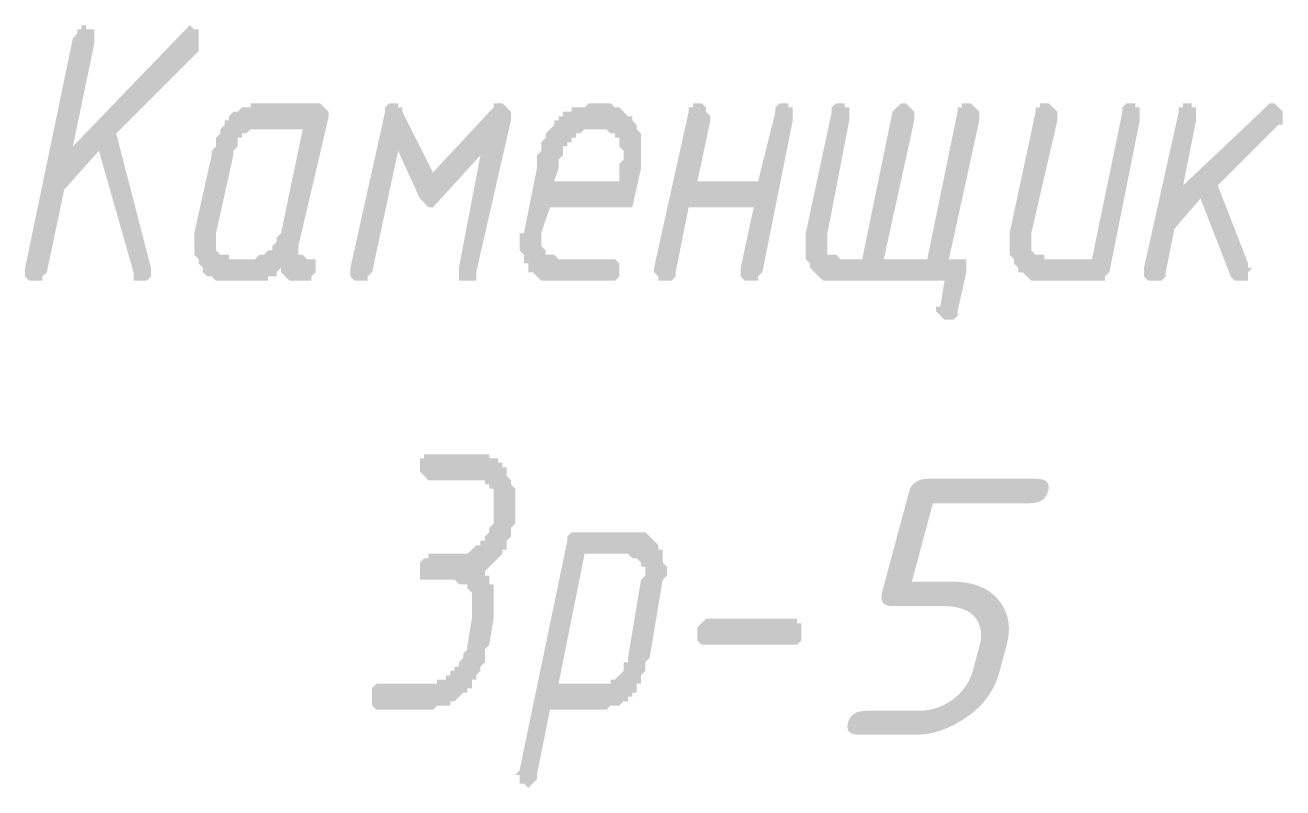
# Model space of a CAD drawing. Header units: millimetres. Extents: x 2279 to 5236, y 896 to 2828.
# Drawn here: x 3836.6 to 3848.88, y 1173.31 to 1180.76 of the extents above; entities that cross this region are included whole.
import ezdxf

# ---------------------------------------------------------------- set-up
doc = ezdxf.new("R2010")
doc.units = ezdxf.units.MM
doc.layers.add('PDF _!!ТОНКАЯ', color=7, linetype='Continuous')
doc.layers.add('PDF _Текст', color=7, linetype='Continuous')
doc.styles.add('PDF ISOCPEUR Italic', font='isocpeui.ttf')

msp = doc.modelspace()

# ---------------------------------------------------------------- hatches: boundary and pattern name
at = {"layer": 'PDF _!!ТОНКАЯ', "transparency": 33554559}
for points in [[(3837.319, 1179.537), (3836.98, 1179.156), (3836.811, 1178.351), (3836.768, 1178.309), (3836.768, 1178.267), (3836.726, 1178.267), (3836.726, 1178.267), (3836.684, 1178.267), (3836.684, 1178.267), (3836.641, 1178.267), (3836.641, 1178.267), (3836.599, 1178.309), (3836.599, 1178.351), (3836.599, 1178.351), (3836.599, 1178.394), (3836.599, 1178.394), (3837.065, 1180.637), (3837.107, 1180.68), (3837.107, 1180.722), (3837.149, 1180.722), (3837.149, 1180.764), (3837.192, 1180.764), (3837.192, 1180.722), (3837.234, 1180.722), (3837.276, 1180.722), (3837.276, 1180.68), (3837.276, 1180.637), (3837.276, 1180.637), (3837.276, 1180.595), (3837.276, 1180.595), (3837.065, 1179.579), (3838.165, 1180.722), (3838.165, 1180.722), (3838.208, 1180.764), (3838.208, 1180.764), (3838.25, 1180.722), (3838.25, 1180.722), (3838.292, 1180.722), (3838.292, 1180.68), (3838.292, 1180.637), (3838.292, 1180.637), (3838.292, 1180.595), (3838.292, 1180.553), (3838.292, 1180.51), (3837.488, 1179.706), (3837.827, 1178.394), (3837.827, 1178.351), (3837.827, 1178.351), (3837.827, 1178.309), (3837.827, 1178.309), (3837.784, 1178.267), (3837.784, 1178.267), (3837.742, 1178.267), (3837.742, 1178.267), (3837.7, 1178.267), (3837.657, 1178.267), (3837.657, 1178.267), (3837.657, 1178.309), (3837.657, 1178.351)], [(3841.044, 1179.494), (3840.621, 1179.029), (3840.621, 1179.029), (3840.579, 1178.986), (3840.536, 1178.986), (3840.536, 1178.986), (3840.494, 1179.029), (3840.494, 1179.029), (3840.452, 1179.071), (3840.24, 1179.537), (3839.986, 1178.351), (3839.944, 1178.309), (3839.944, 1178.267), (3839.944, 1178.267), (3839.901, 1178.267), (3839.859, 1178.267), (3839.859, 1178.267), (3839.817, 1178.267), (3839.817, 1178.267), (3839.774, 1178.309), (3839.774, 1178.351), (3839.774, 1178.351), (3839.774, 1178.394), (3839.774, 1178.394), (3840.113, 1179.918), (3840.113, 1179.96), (3840.113, 1179.96), (3840.155, 1180.002), (3840.198, 1180.002), (3840.198, 1180.002), (3840.24, 1180.002), (3840.24, 1179.96), (3840.282, 1179.96), (3840.282, 1179.918), (3840.579, 1179.325), (3841.171, 1179.96), (3841.171, 1180.002), (3841.214, 1180.002), (3841.214, 1180.002), (3841.256, 1180.002), (3841.298, 1179.96), (3841.298, 1179.96), (3841.341, 1179.918), (3841.341, 1179.918), (3841.341, 1179.875), (3841.341, 1179.833), (3841.341, 1179.833), (3841.002, 1178.351), (3841.002, 1178.309), (3841.002, 1178.267), (3840.96, 1178.267), (3840.917, 1178.267), (3840.917, 1178.267), (3840.875, 1178.267), (3840.875, 1178.267), (3840.833, 1178.267), (3840.833, 1178.309), (3840.833, 1178.351), (3840.833, 1178.351), (3840.833, 1178.394), (3840.833, 1178.394)], [(3843.711, 1178.986), (3843.076, 1178.986), (3842.949, 1178.351), (3842.949, 1178.309), (3842.907, 1178.267), (3842.907, 1178.267), (3842.865, 1178.267), (3842.865, 1178.267), (3842.822, 1178.267), (3842.78, 1178.267), (3842.78, 1178.267), (3842.78, 1178.309), (3842.738, 1178.351), (3842.738, 1178.351), (3842.738, 1178.394), (3842.738, 1178.394), (3843.076, 1179.918), (3843.076, 1179.96), (3843.119, 1179.96), (3843.119, 1180.002), (3843.161, 1180.002), (3843.161, 1180.002), (3843.203, 1180.002), (3843.246, 1179.96), (3843.246, 1179.96), (3843.246, 1179.918), (3843.288, 1179.875), (3843.288, 1179.875), (3843.288, 1179.833), (3843.288, 1179.833), (3843.161, 1179.24), (3843.754, 1179.24), (3843.923, 1179.918), (3843.923, 1179.96), (3843.923, 1179.96), (3843.965, 1180.002), (3843.965, 1180.002), (3844.008, 1180.002), (3844.05, 1180.002), (3844.05, 1179.96), (3844.092, 1179.96), (3844.092, 1179.918), (3844.092, 1179.918), (3844.092, 1179.875), (3844.092, 1179.833), (3844.092, 1179.833), (3843.796, 1178.351), (3843.754, 1178.309), (3843.754, 1178.267), (3843.711, 1178.267), (3843.711, 1178.267), (3843.669, 1178.267), (3843.669, 1178.267), (3843.627, 1178.267), (3843.627, 1178.267), (3843.584, 1178.309), (3843.584, 1178.351), (3843.584, 1178.351), (3843.584, 1178.394), (3843.584, 1178.394)], [(3845.574, 1178.267), (3844.516, 1178.267), (3844.473, 1178.267), (3844.473, 1178.267), (3844.431, 1178.267), (3844.389, 1178.267), (3844.389, 1178.267), (3844.346, 1178.309), (3844.346, 1178.309), (3844.304, 1178.351), (3844.304, 1178.351), (3844.262, 1178.394), (3844.262, 1178.436), (3844.262, 1178.436), (3844.219, 1178.478), (3844.219, 1178.521), (3844.219, 1178.563), (3844.219, 1178.605), (3844.219, 1178.648), (3844.219, 1178.648), (3844.219, 1178.69), (3844.219, 1178.732), (3844.219, 1178.732), (3844.473, 1179.918), (3844.473, 1179.96), (3844.473, 1179.96), (3844.516, 1180.002), (3844.558, 1180.002), (3844.558, 1180.002), (3844.6, 1180.002), (3844.6, 1179.96), (3844.643, 1179.96), (3844.643, 1179.918), (3844.643, 1179.875), (3844.643, 1179.875), (3844.643, 1179.833), (3844.643, 1179.833), (3844.431, 1178.732), (3844.431, 1178.69), (3844.431, 1178.69), (3844.431, 1178.648), (3844.431, 1178.605), (3844.431, 1178.605), (3844.431, 1178.563), (3844.431, 1178.521), (3844.473, 1178.521), (3844.516, 1178.521), (3844.516, 1178.521), (3844.558, 1178.478), (3844.558, 1178.478), (3844.77, 1178.478), (3845.066, 1179.918), (3845.108, 1179.96), (3845.108, 1179.96), (3845.151, 1180.002), (3845.151, 1180.002), (3845.193, 1180.002), (3845.193, 1180.002), (3845.235, 1179.96), (3845.235, 1179.96), (3845.278, 1179.918), (3845.278, 1179.875), (3845.278, 1179.875), (3845.278, 1179.833), (3845.278, 1179.833), (3844.981, 1178.478), (3845.405, 1178.478), (3845.701, 1179.918), (3845.701, 1179.96), (3845.743, 1179.96), (3845.743, 1180.002), (3845.786, 1180.002), (3845.786, 1180.002), (3845.828, 1180.002), (3845.87, 1179.96), (3845.87, 1179.96), (3845.913, 1179.918), (3845.913, 1179.875), (3845.913, 1179.875), (3845.913, 1179.833), (3845.913, 1179.833), (3845.616, 1178.478), (3845.701, 1178.478), (3845.743, 1178.478), (3845.786, 1178.478), (3845.786, 1178.478), (3845.786, 1178.436), (3845.786, 1178.394), (3845.786, 1178.351), (3845.701, 1177.97), (3845.701, 1177.928), (3845.659, 1177.886), (3845.659, 1177.886), (3845.616, 1177.886), (3845.616, 1177.886), (3845.574, 1177.886), (3845.574, 1177.886), (3845.532, 1177.928), (3845.532, 1177.928), (3845.489, 1177.97), (3845.489, 1178.013), (3845.532, 1178.013), (3845.532, 1178.013)], [(3847.31, 1179.918), (3847.31, 1179.96), (3847.31, 1179.96), (3847.352, 1180.002), (3847.394, 1180.002), (3847.394, 1180.002), (3847.437, 1180.002), (3847.437, 1179.96), (3847.479, 1179.96), (3847.479, 1179.918), (3847.479, 1179.918), (3847.479, 1179.875), (3847.479, 1179.833), (3847.479, 1179.833), (3847.183, 1178.351), (3847.183, 1178.351), (3847.14, 1178.309), (3847.14, 1178.267), (3847.098, 1178.267), (3847.098, 1178.267), (3847.056, 1178.267), (3847.056, 1178.267), (3846.548, 1178.267), (3846.505, 1178.267), (3846.463, 1178.267), (3846.421, 1178.267), (3846.421, 1178.267), (3846.378, 1178.309), (3846.378, 1178.309), (3846.336, 1178.351), (3846.294, 1178.351), (3846.294, 1178.351), (3846.294, 1178.394), (3846.251, 1178.436), (3846.251, 1178.436), (3846.251, 1178.478), (3846.209, 1178.521), (3846.209, 1178.563), (3846.209, 1178.605), (3846.209, 1178.648), (3846.209, 1178.648), (3846.209, 1178.69), (3846.209, 1178.732), (3846.209, 1178.732), (3846.463, 1179.918), (3846.463, 1179.96), (3846.505, 1179.96), (3846.505, 1180.002), (3846.548, 1180.002), (3846.548, 1180.002), (3846.59, 1180.002), (3846.632, 1179.96), (3846.632, 1179.96), (3846.675, 1179.918), (3846.675, 1179.918), (3846.675, 1179.875), (3846.675, 1179.833), (3846.675, 1179.833), (3846.421, 1178.732), (3846.421, 1178.69), (3846.421, 1178.648), (3846.421, 1178.648), (3846.421, 1178.605), (3846.421, 1178.605), (3846.421, 1178.563), (3846.463, 1178.521), (3846.463, 1178.521), (3846.505, 1178.521), (3846.548, 1178.521), (3846.548, 1178.478), (3846.59, 1178.478), (3847.013, 1178.478)], [(3848.072, 1179.071), (3847.818, 1178.775), (3847.733, 1178.351), (3847.733, 1178.309), (3847.691, 1178.267), (3847.691, 1178.267), (3847.648, 1178.267), (3847.648, 1178.267), (3847.606, 1178.267), (3847.564, 1178.267), (3847.564, 1178.267), (3847.521, 1178.309), (3847.521, 1178.351), (3847.521, 1178.351), (3847.521, 1178.394), (3847.521, 1178.394), (3847.86, 1179.918), (3847.86, 1179.96), (3847.902, 1179.96), (3847.902, 1180.002), (3847.945, 1180.002), (3847.945, 1180.002), (3847.987, 1180.002), (3847.987, 1179.96), (3848.029, 1179.96), (3848.029, 1179.918), (3848.029, 1179.918), (3848.029, 1179.875), (3848.029, 1179.833), (3848.029, 1179.833), (3847.902, 1179.198), (3848.707, 1179.96), (3848.749, 1180.002), (3848.792, 1180.002), (3848.792, 1180.002), (3848.792, 1180.002), (3848.834, 1179.96), (3848.834, 1179.96), (3848.876, 1179.918), (3848.876, 1179.875), (3848.876, 1179.875), (3848.876, 1179.833), (3848.876, 1179.791), (3848.834, 1179.791), (3848.834, 1179.791), (3848.241, 1179.198), (3848.537, 1178.436), (3848.537, 1178.394), (3848.58, 1178.394), (3848.537, 1178.351), (3848.537, 1178.309), (3848.537, 1178.267), (3848.495, 1178.267), (3848.495, 1178.267), (3848.453, 1178.267), (3848.41, 1178.267), (3848.41, 1178.267), (3848.368, 1178.309), (3848.368, 1178.309)], [(3841.044, 1175.43), (3841.087, 1175.43), (3841.087, 1175.388), (3841.129, 1175.388), (3841.129, 1175.346), (3841.129, 1175.303), (3841.171, 1175.303), (3841.171, 1175.261), (3841.171, 1175.219), (3841.171, 1175.176), (3841.171, 1175.134), (3841.171, 1175.092), (3841.171, 1175.049), (3841.171, 1175.007), (3841.171, 1174.965), (3841.171, 1174.965), (3841.129, 1174.711), (3841.087, 1174.668), (3841.087, 1174.626), (3841.087, 1174.584), (3841.087, 1174.541), (3841.044, 1174.499), (3841.044, 1174.457), (3841.044, 1174.457), (3841.002, 1174.414), (3841.002, 1174.372), (3840.96, 1174.372), (3840.96, 1174.33), (3840.96, 1174.287), (3840.917, 1174.287), (3840.917, 1174.245), (3840.875, 1174.245), (3840.833, 1174.203), (3840.833, 1174.203), (3840.79, 1174.16), (3840.79, 1174.16), (3840.748, 1174.16), (3840.748, 1174.118), (3840.706, 1174.118), (3840.663, 1174.118), (3840.663, 1174.118), (3840.621, 1174.118), (3840.579, 1174.076), (3840.579, 1174.076), (3840.536, 1174.076), (3840.494, 1174.076), (3840.452, 1174.076), (3840.452, 1174.076), (3840.071, 1174.076), (3840.028, 1174.076), (3840.028, 1174.076), (3839.986, 1174.118), (3839.986, 1174.118), (3839.986, 1174.16), (3839.986, 1174.203), (3839.986, 1174.245), (3839.986, 1174.287), (3839.986, 1174.287), (3840.028, 1174.33), (3840.028, 1174.33), (3840.071, 1174.33), (3840.494, 1174.33), (3840.536, 1174.33), (3840.579, 1174.33), (3840.621, 1174.33), (3840.621, 1174.372), (3840.663, 1174.372), (3840.706, 1174.372), (3840.706, 1174.414), (3840.748, 1174.414), (3840.748, 1174.457), (3840.79, 1174.457), (3840.79, 1174.499), (3840.833, 1174.499), (3840.833, 1174.541), (3840.875, 1174.584), (3840.875, 1174.626), (3840.875, 1174.626), (3840.917, 1174.668), (3840.917, 1174.711), (3840.96, 1174.965), (3840.96, 1175.007), (3840.96, 1175.049), (3840.96, 1175.092), (3840.96, 1175.092), (3840.96, 1175.134), (3840.96, 1175.176), (3840.96, 1175.176), (3840.96, 1175.219), (3840.917, 1175.261), (3840.917, 1175.261), (3840.917, 1175.303), (3840.875, 1175.303), (3840.833, 1175.303), (3840.833, 1175.303), (3840.79, 1175.346), (3840.748, 1175.346), (3840.748, 1175.346), (3840.536, 1175.346), (3840.536, 1175.346), (3840.494, 1175.346), (3840.452, 1175.346), (3840.452, 1175.388), (3840.452, 1175.43), (3840.452, 1175.473), (3840.452, 1175.473), (3840.452, 1175.515), (3840.494, 1175.557), (3840.494, 1175.557), (3840.536, 1175.557), (3840.536, 1175.6), (3840.79, 1175.6), (3840.833, 1175.6), (3840.833, 1175.6), (3840.875, 1175.6), (3840.917, 1175.6), (3840.917, 1175.6), (3840.96, 1175.642), (3840.96, 1175.642), (3841.002, 1175.684), (3841.044, 1175.684), (3841.044, 1175.727), (3841.087, 1175.727), (3841.087, 1175.769), (3841.129, 1175.811), (3841.129, 1175.811), (3841.129, 1175.854), (3841.171, 1175.896), (3841.171, 1175.938), (3841.171, 1175.938), (3841.171, 1175.981), (3841.171, 1176.023), (3841.171, 1176.065), (3841.171, 1176.108), (3841.171, 1176.15), (3841.171, 1176.192), (3841.171, 1176.192), (3841.171, 1176.235), (3841.129, 1176.235), (3841.129, 1176.277), (3841.087, 1176.277), (3841.087, 1176.319), (3841.044, 1176.319), (3841.002, 1176.319), (3841.002, 1176.319), (3840.96, 1176.319), (3840.96, 1176.319), (3840.536, 1176.319), (3840.536, 1176.319), (3840.494, 1176.362), (3840.494, 1176.362), (3840.452, 1176.404), (3840.452, 1176.404), (3840.452, 1176.446), (3840.452, 1176.489), (3840.452, 1176.531), (3840.494, 1176.531), (3840.494, 1176.573), (3840.536, 1176.573), (3840.536, 1176.573), (3841.002, 1176.573), (3841.044, 1176.573), (3841.044, 1176.573), (3841.087, 1176.573), (3841.129, 1176.573), (3841.129, 1176.531), (3841.171, 1176.531), (3841.214, 1176.531), (3841.214, 1176.489), (3841.256, 1176.489), (3841.256, 1176.446), (3841.298, 1176.446), (3841.298, 1176.404), (3841.298, 1176.362), (3841.341, 1176.319), (3841.341, 1176.319), (3841.341, 1176.277), (3841.383, 1176.235), (3841.383, 1176.192), (3841.383, 1176.192), (3841.383, 1176.15), (3841.383, 1176.108), (3841.383, 1176.065), (3841.383, 1176.023), (3841.383, 1175.981), (3841.383, 1175.938), (3841.383, 1175.938), (3841.383, 1175.896), (3841.341, 1175.854), (3841.341, 1175.811), (3841.341, 1175.811), (3841.341, 1175.769), (3841.298, 1175.727), (3841.298, 1175.684), (3841.298, 1175.642), (3841.256, 1175.642), (3841.256, 1175.6), (3841.214, 1175.557), (3841.214, 1175.557), (3841.171, 1175.515), (3841.171, 1175.515), (3841.129, 1175.473), (3841.129, 1175.473), (3841.087, 1175.43), (3841.087, 1175.43), (3841.044, 1175.43)], [(3844.092, 1174.711), (3843.246, 1174.711), (3843.246, 1174.711), (3843.203, 1174.711), (3843.161, 1174.753), (3843.161, 1174.753), (3843.161, 1174.795), (3843.161, 1174.838), (3843.161, 1174.88), (3843.161, 1174.88), (3843.203, 1174.922), (3843.203, 1174.922), (3843.246, 1174.965), (3843.246, 1174.965), (3844.092, 1174.965), (3844.135, 1174.965), (3844.135, 1174.922), (3844.177, 1174.922), (3844.177, 1174.88), (3844.177, 1174.88), (3844.177, 1174.838), (3844.177, 1174.795), (3844.177, 1174.753), (3844.177, 1174.753), (3844.135, 1174.711), (3844.092, 1174.711), (3844.092, 1174.711)]]:
    msp.add_hatch(color=256, dxfattribs=at).paths.add_polyline_path(points)
h = msp.add_hatch(color=256, dxfattribs=at)
h.paths.add_polyline_path([(3838.631, 1178.478), (3838.843, 1178.478), (3838.843, 1178.478), (3838.885, 1178.521), (3838.928, 1178.521), (3838.928, 1178.521), (3838.97, 1178.563), (3839.012, 1178.563), (3839.012, 1178.605), (3839.055, 1178.648), (3839.055, 1178.648), (3839.055, 1178.69), (3839.097, 1178.732), (3839.097, 1178.732), (3839.309, 1179.748), (3838.885, 1179.748), (3838.843, 1179.748), (3838.843, 1179.748), (3838.801, 1179.748), (3838.758, 1179.706), (3838.758, 1179.706), (3838.716, 1179.706), (3838.716, 1179.664), (3838.674, 1179.664), (3838.674, 1179.621), (3838.674, 1179.579), (3838.631, 1179.537), (3838.631, 1179.494), (3838.631, 1179.494), (3838.462, 1178.732), (3838.462, 1178.69), (3838.462, 1178.648), (3838.462, 1178.648), (3838.462, 1178.605), (3838.462, 1178.605), (3838.462, 1178.563), (3838.504, 1178.521), (3838.504, 1178.521), (3838.547, 1178.521), (3838.589, 1178.521), (3838.589, 1178.478), (3838.631, 1178.478)], flags=0)
h.paths.add_polyline_path([(3838.589, 1178.267), (3838.547, 1178.267), (3838.504, 1178.267), (3838.462, 1178.267), (3838.462, 1178.267), (3838.42, 1178.309), (3838.42, 1178.309), (3838.377, 1178.309), (3838.335, 1178.351), (3838.335, 1178.351), (3838.335, 1178.394), (3838.292, 1178.436), (3838.292, 1178.436), (3838.292, 1178.478), (3838.25, 1178.521), (3838.25, 1178.563), (3838.25, 1178.605), (3838.25, 1178.648), (3838.25, 1178.648), (3838.25, 1178.69), (3838.25, 1178.732), (3838.25, 1178.732), (3838.42, 1179.494), (3838.42, 1179.537), (3838.462, 1179.579), (3838.462, 1179.621), (3838.462, 1179.664), (3838.504, 1179.706), (3838.504, 1179.748), (3838.504, 1179.748), (3838.547, 1179.791), (3838.547, 1179.833), (3838.589, 1179.833), (3838.589, 1179.875), (3838.589, 1179.875), (3838.589, 1179.875), (3838.631, 1179.918), (3838.631, 1179.918), (3838.674, 1179.918), (3838.716, 1179.96), (3838.716, 1179.96), (3838.758, 1179.96), (3838.801, 1179.96), (3838.801, 1180.002), (3838.843, 1180.002), (3838.885, 1180.002), (3838.928, 1180.002), (3838.928, 1180.002), (3839.478, 1180.002), (3839.478, 1180.002), (3839.52, 1179.96), (3839.52, 1179.96), (3839.563, 1179.918), (3839.563, 1179.875), (3839.563, 1179.875), (3839.266, 1178.605), (3839.266, 1178.605), (3839.266, 1178.605), (3839.266, 1178.563), (3839.266, 1178.521), (3839.309, 1178.521), (3839.351, 1178.478), (3839.351, 1178.478), (3839.393, 1178.478), (3839.393, 1178.478), (3839.436, 1178.478), (3839.436, 1178.436), (3839.436, 1178.394), (3839.436, 1178.351), (3839.436, 1178.351), (3839.393, 1178.309), (3839.393, 1178.267), (3839.351, 1178.267), (3839.351, 1178.267), (3839.309, 1178.267), (3839.309, 1178.267), (3839.266, 1178.267), (3839.224, 1178.267), (3839.182, 1178.267), (3839.182, 1178.267), (3839.139, 1178.309), (3839.139, 1178.309), (3839.097, 1178.351), (3839.097, 1178.351), (3839.097, 1178.394), (3839.055, 1178.351), (3839.055, 1178.351), (3839.055, 1178.309), (3839.012, 1178.309), (3838.97, 1178.309), (3838.97, 1178.267), (3838.928, 1178.267), (3838.885, 1178.267), (3838.885, 1178.267), (3838.843, 1178.267), (3838.801, 1178.267), (3838.758, 1178.267)], flags=0)
h = msp.add_hatch(color=256, dxfattribs=at)
h.paths.add_polyline_path([(3842.399, 1179.367), (3842.399, 1179.41), (3842.441, 1179.452), (3842.441, 1179.494), (3842.441, 1179.494), (3842.441, 1179.537), (3842.399, 1179.579), (3842.399, 1179.621), (3842.399, 1179.621), (3842.399, 1179.664), (3842.357, 1179.664), (3842.357, 1179.706), (3842.314, 1179.706), (3842.314, 1179.706), (3842.272, 1179.748), (3842.23, 1179.748), (3842.187, 1179.748), (3842.187, 1179.748), (3842.145, 1179.748), (3842.103, 1179.748), (3842.103, 1179.748), (3842.06, 1179.748), (3842.018, 1179.706), (3842.018, 1179.706), (3841.976, 1179.706), (3841.976, 1179.664), (3841.933, 1179.664), (3841.933, 1179.621), (3841.891, 1179.621), (3841.891, 1179.579), (3841.849, 1179.579), (3841.849, 1179.537), (3841.849, 1179.494), (3841.806, 1179.452), (3841.806, 1179.452), (3841.806, 1179.41), (3841.806, 1179.367), (3841.764, 1179.24), (3842.399, 1179.24)], flags=0)
h.paths.add_polyline_path([(3842.611, 1179.367), (3842.526, 1178.986), (3841.722, 1178.986), (3841.637, 1178.732), (3841.637, 1178.69), (3841.637, 1178.648), (3841.637, 1178.648), (3841.637, 1178.605), (3841.637, 1178.605), (3841.679, 1178.563), (3841.679, 1178.521), (3841.722, 1178.521), (3841.722, 1178.521), (3841.764, 1178.521), (3841.806, 1178.478), (3841.806, 1178.478), (3842.314, 1178.478), (3842.314, 1178.478), (3842.357, 1178.478), (3842.357, 1178.478), (3842.399, 1178.436), (3842.399, 1178.394), (3842.399, 1178.351), (3842.399, 1178.351), (3842.399, 1178.309), (3842.357, 1178.267), (3842.357, 1178.267), (3842.314, 1178.267), (3842.314, 1178.267), (3841.764, 1178.267), (3841.722, 1178.267), (3841.679, 1178.267), (3841.679, 1178.267), (3841.637, 1178.267), (3841.595, 1178.309), (3841.595, 1178.309), (3841.552, 1178.351), (3841.552, 1178.351), (3841.51, 1178.351), (3841.51, 1178.394), (3841.51, 1178.436), (3841.468, 1178.436), (3841.468, 1178.478), (3841.468, 1178.521), (3841.425, 1178.563), (3841.425, 1178.605), (3841.425, 1178.648), (3841.425, 1178.648), (3841.425, 1178.69), (3841.425, 1178.732), (3841.468, 1178.732), (3841.595, 1179.367), (3841.595, 1179.41), (3841.595, 1179.452), (3841.595, 1179.494), (3841.637, 1179.537), (3841.637, 1179.579), (3841.637, 1179.621), (3841.679, 1179.664), (3841.679, 1179.664), (3841.679, 1179.706), (3841.722, 1179.748), (3841.722, 1179.748), (3841.764, 1179.791), (3841.764, 1179.833), (3841.806, 1179.833), (3841.806, 1179.833), (3841.806, 1179.875), (3841.849, 1179.875), (3841.849, 1179.918), (3841.891, 1179.918), (3841.933, 1179.918), (3841.933, 1179.96), (3841.976, 1179.96), (3842.018, 1179.96), (3842.018, 1179.96), (3842.06, 1179.96), (3842.103, 1180.002), (3842.145, 1180.002), (3842.145, 1180.002), (3842.187, 1180.002), (3842.23, 1180.002), (3842.272, 1180.002), (3842.314, 1180.002), (3842.314, 1180.002), (3842.357, 1179.96), (3842.399, 1179.96), (3842.399, 1179.96), (3842.441, 1179.918), (3842.441, 1179.918), (3842.484, 1179.875), (3842.526, 1179.875), (3842.526, 1179.875), (3842.526, 1179.833), (3842.568, 1179.791), (3842.568, 1179.748), (3842.568, 1179.748), (3842.611, 1179.706), (3842.611, 1179.664), (3842.611, 1179.621), (3842.611, 1179.579), (3842.611, 1179.537), (3842.611, 1179.537), (3842.611, 1179.494), (3842.611, 1179.452), (3842.611, 1179.41), (3842.611, 1179.41), (3842.611, 1179.367)], flags=0)
h = msp.add_hatch(color=256, dxfattribs=at)
h.paths.add_polyline_path([(3841.891, 1175.727), (3841.891, 1175.769), (3841.933, 1175.811), (3841.933, 1175.811), (3841.976, 1175.811), (3841.976, 1175.811), (3842.526, 1175.811), (3842.568, 1175.811), (3842.611, 1175.811), (3842.611, 1175.811), (3842.653, 1175.811), (3842.695, 1175.769), (3842.695, 1175.769), (3842.738, 1175.727), (3842.738, 1175.727), (3842.738, 1175.727), (3842.78, 1175.684), (3842.78, 1175.642), (3842.822, 1175.642), (3842.822, 1175.6), (3842.822, 1175.557), (3842.822, 1175.515), (3842.865, 1175.473), (3842.865, 1175.43), (3842.865, 1175.43), (3842.865, 1175.388), (3842.822, 1175.346), (3842.822, 1175.346), (3842.695, 1174.584), (3842.653, 1174.541), (3842.653, 1174.499), (3842.653, 1174.457), (3842.611, 1174.414), (3842.611, 1174.372), (3842.611, 1174.33), (3842.568, 1174.33), (3842.568, 1174.287), (3842.568, 1174.245), (3842.526, 1174.245), (3842.526, 1174.203), (3842.484, 1174.203), (3842.484, 1174.16), (3842.441, 1174.16), (3842.441, 1174.16), (3842.399, 1174.118), (3842.357, 1174.118), (3842.357, 1174.118), (3842.314, 1174.118), (3842.272, 1174.076), (3842.272, 1174.076), (3842.23, 1174.076), (3842.187, 1174.076), (3842.145, 1174.076), (3841.722, 1174.076), (3841.595, 1173.44), (3841.595, 1173.398), (3841.552, 1173.356), (3841.552, 1173.356), (3841.51, 1173.313), (3841.51, 1173.313), (3841.468, 1173.356), (3841.468, 1173.356), (3841.425, 1173.356), (3841.425, 1173.398), (3841.425, 1173.44), (3841.383, 1173.44), (3841.425, 1173.483), (3841.425, 1173.483)], flags=0)
h.paths.add_polyline_path([(3842.06, 1175.6), (3841.806, 1174.33), (3842.23, 1174.33), (3842.23, 1174.33), (3842.272, 1174.33), (3842.314, 1174.33), (3842.314, 1174.372), (3842.357, 1174.372), (3842.357, 1174.372), (3842.399, 1174.414), (3842.399, 1174.414), (3842.441, 1174.457), (3842.441, 1174.499), (3842.441, 1174.541), (3842.484, 1174.541), (3842.484, 1174.584), (3842.611, 1175.346), (3842.653, 1175.388), (3842.653, 1175.388), (3842.653, 1175.43), (3842.653, 1175.473), (3842.611, 1175.473), (3842.611, 1175.515), (3842.611, 1175.515), (3842.568, 1175.557), (3842.568, 1175.557), (3842.526, 1175.557), (3842.484, 1175.6), (3842.484, 1175.6)], flags=0)

# ---------------------------------------------------------------- texts
at = {"layer": 'PDF _Текст', "insert": (3844.359, 1173.833), "char_height": 2.5, "attachment_point": 7, "style": 'PDF ISOCPEUR Italic'}
msp.add_mtext('5', dxfattribs=at)

doc.saveas('drawing.dxf')
